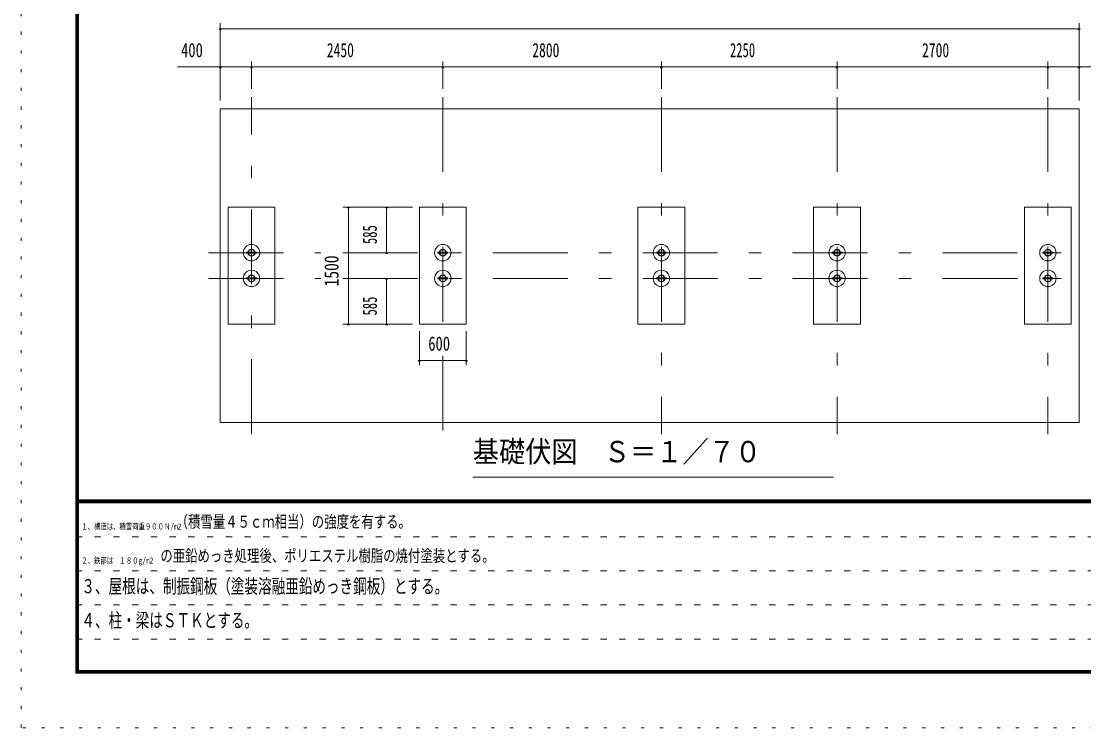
# Model space of a CAD drawing. Units: millimetres, scale not verified, with parts at other scales. Extents: x -31545 to 31552, y -14700 to 14700.
# Drawn here: x -10028 to 3581, y -14700 to -5647 of the extents above; entities that cross this region are included whole.
import ezdxf
from ezdxf.enums import TextEntityAlignment as Align

# ---------------------------------------------------------------- set-up
doc = ezdxf.new("R2010")
doc.units = ezdxf.units.MM
doc.header["$LTSCALE"] = 80
for name, pattern in [('USER1', [3, 1, -2]), ('USER3', [24, 12, -5, 2, -5]), ('USER4', [3, 0.5, -2.5])]:
    doc.linetypes.add(name, pattern=pattern)
doc.layers.add('0-1_0-F1TEXT', color=7, linetype='Continuous')
for name, color, linetype, lineweight in [('0-2_1-07BOLD', 7, 'Continuous', 18), ('0-3_1-27CENTER', 3, 'USER3', 18), ('0-5_1-57DIM', 3, 'Continuous', 18), ('0-C_F-F1PAPER', 5, 'Continuous', 18), ('0-D_F-E_J_ADD', 5, 'USER4', 18)]:
    doc.layers.add(name, color=color, linetype=linetype, lineweight=lineweight)
doc.styles.add('ＭＳ ゴシック', font='')
doc.styles.get('ＭＳ ゴシック').set_extended_font_data('MS Gothic')

msp = doc.modelspace()

# ---------------------------------------------------------------- linework, layer by layer
at = {"layer": '0-2_1-07BOLD'}
for p, q in [((3521.82, -6767.46), (-7478.18, -6767.46)), ((-7478.18, -10787.46), (-7478.18, -6767.46)), ((3521.82, -6767.46), (3521.82, -10787.46)), ((-7378.18, -8027.46), (-6778.18, -8027.46)), ((-7378.18, -9527.46), (-7378.18, -8027.46)), ((-4928.18, -8027.46), (-4328.18, -8027.46)), ((-4928.18, -9527.46), (-4928.18, -8027.46)), ((-1528.18, -9527.46), (-1528.18, -8027.46)), ((121.82, -8027.46), (721.82, -8027.46)), ((121.82, -9527.46), (121.82, -8027.46)), ((3421.82, -9527.46), (3421.82, -8027.46)), ((-7143.19, -8618.96), (-7122.26, -8618.96)), ((-7118.01, -8605.96), (-7038.36, -8605.96)), ((-7118.01, -8618.96), (-7038.36, -8618.96)), ((-7034.11, -8605.96), (-7013.18, -8605.96)), ((-7034.11, -8618.96), (-7013.18, -8618.96)), ((-7013.18, -8618.96), (-7013.18, -8605.96)), ((-4693.18, -8618.96), (-4672.26, -8618.96)), ((-4668.01, -8605.96), (-4588.36, -8605.96)), ((-4668.01, -8618.96), (-4588.36, -8618.96)), ((-4584.11, -8605.96), (-4563.18, -8605.96)), ((-4584.11, -8618.96), (-4563.18, -8618.96)), ((-4563.18, -8618.96), (-4563.18, -8605.96)), ((-1893.18, -8618.96), (-1872.26, -8618.96)), ((-1868, -8605.96), (-1788.36, -8605.96)), ((-1868, -8618.96), (-1788.36, -8618.96)), ((-1784.11, -8605.96), (-1763.18, -8605.96)), ((-1784.11, -8618.96), (-1763.18, -8618.96)), ((-1763.18, -8618.96), (-1763.18, -8605.96)), ((356.82, -8618.96), (377.74, -8618.96)), ((382, -8605.96), (461.64, -8605.96)), ((382, -8618.96), (461.64, -8618.96)), ((465.89, -8605.96), (486.82, -8605.96)), ((465.89, -8618.96), (486.82, -8618.96)), ((486.82, -8618.96), (486.82, -8605.96)), ((3056.82, -8618.96), (3077.74, -8618.96)), ((3082, -8605.96), (3161.64, -8605.96)), ((3082, -8618.96), (3161.64, -8618.96)), ((3165.89, -8605.96), (3186.82, -8605.96)), ((3165.89, -8618.96), (3186.82, -8618.96)), ((3186.82, -8618.96), (3186.82, -8605.96)), ((-7143.19, -8935.96), (-7122.26, -8935.96)), ((-7143.19, -8948.96), (-7143.19, -8935.96)), ((-7143.19, -8948.96), (-7122.26, -8948.96)), ((-7118.01, -8935.96), (-7038.36, -8935.96)), ((-7118.01, -8948.96), (-7038.36, -8948.96)), ((-7034.11, -8935.96), (-7013.18, -8935.96)), ((-4693.18, -8948.96), (-4693.18, -8935.96)), ((-4693.18, -8935.96), (-4672.26, -8935.96)), ((-4693.18, -8948.96), (-4672.26, -8948.96)), ((-4668.01, -8935.96), (-4588.36, -8935.96)), ((-4668.01, -8948.96), (-4588.36, -8948.96)), ((-4584.11, -8935.96), (-4563.18, -8935.96)), ((-1893.18, -8948.96), (-1872.26, -8948.96)), ((-1868, -8935.96), (-1788.36, -8935.96)), ((-1868, -8948.96), (-1788.36, -8948.96)), ((-1784.11, -8935.96), (-1763.18, -8935.96)), ((-1784.11, -8948.96), (-1763.18, -8948.96)), ((-1763.18, -8948.96), (-1763.18, -8935.96)), ((356.82, -8948.96), (356.82, -8935.96)), ((356.82, -8935.96), (377.74, -8935.96)), ((356.82, -8948.96), (377.74, -8948.96)), ((382, -8935.96), (461.64, -8935.96)), ((382, -8948.96), (461.64, -8948.96)), ((465.89, -8935.96), (486.82, -8935.96)), ((3056.82, -8948.96), (3077.74, -8948.96)), ((3081.99, -8935.96), (3161.64, -8935.96)), ((3081.99, -8948.96), (3161.64, -8948.96)), ((3165.89, -8935.96), (3186.82, -8935.96)), ((3165.89, -8948.96), (3186.82, -8948.96)), ((3186.82, -8948.96), (3186.82, -8935.96)), ((-2128.18, -9527.46), (-1528.18, -9527.46)), ((2821.82, -9527.46), (3421.82, -9527.46)), ((3521.82, -10787.46), (-7478.18, -10787.46))]:
    msp.add_line(p, q, dxfattribs=at)
for points in [[(-7378.18, -9527.46), (-6778.18, -9527.46), (-6778.18, -8027.46)], [(-4928.18, -9527.46), (-4328.18, -9527.46), (-4328.18, -8027.46)], [(-2128.18, -9527.46), (-2128.18, -8027.46), (-1528.18, -8027.46)], [(121.82, -9527.46), (721.82, -9527.46), (721.82, -8027.46)], [(2821.82, -9527.46), (2821.82, -8027.46), (3421.82, -8027.46)], [(-7143.19, -8618.96), (-7143.19, -8605.96), (-7122.26, -8605.96)], [(-4693.18, -8618.96), (-4693.18, -8605.96), (-4672.26, -8605.96)], [(-1893.18, -8618.96), (-1893.18, -8605.96), (-1872.26, -8605.96)], [(356.82, -8618.96), (356.82, -8605.96), (377.74, -8605.96)], [(3056.82, -8618.96), (3056.82, -8605.96), (3077.74, -8605.96)], [(-7034.11, -8948.96), (-7013.18, -8948.96), (-7013.18, -8935.96)], [(-4584.11, -8948.96), (-4563.18, -8948.96), (-4563.18, -8935.96)], [(-1893.18, -8948.96), (-1893.18, -8935.96), (-1872.26, -8935.96)], [(465.89, -8948.96), (486.82, -8948.96), (486.82, -8935.96)], [(3056.82, -8948.96), (3056.82, -8935.96), (3077.74, -8935.96)]]:
    msp.add_lwpolyline(points, dxfattribs=at)
for centre, radius in [((-7078.19, -8612.46), 105), ((-7078.19, -8612.46), 44.55), ((-7078.19, -8612.46), 40.35), ((-4628.18, -8612.46), 105), ((-4628.18, -8612.46), 44.55), ((-4628.18, -8612.46), 40.35), ((-1828.18, -8612.46), 105), ((-1828.18, -8612.46), 44.55), ((-1828.18, -8612.46), 40.35), ((421.82, -8612.46), 105), ((421.82, -8612.46), 44.55), ((421.82, -8612.46), 40.35), ((3121.82, -8612.46), 105), ((3121.82, -8612.46), 44.55), ((3121.82, -8612.46), 40.35), ((-7078.19, -8942.46), 105), ((-4628.18, -8942.46), 105), ((-1828.18, -8942.46), 105), ((421.82, -8942.46), 105), ((3121.82, -8942.46), 105), ((-7078.19, -8942.46), 44.55), ((-7078.19, -8942.46), 40.35), ((-4628.18, -8942.46), 44.55), ((-4628.18, -8942.46), 40.35), ((-1828.18, -8942.46), 44.55), ((-1828.18, -8942.46), 40.35), ((421.82, -8942.46), 44.55), ((421.82, -8942.46), 40.35), ((3121.82, -8942.46), 44.55), ((3121.82, -8942.46), 40.35)]:
    msp.add_circle(centre, radius, dxfattribs=at)
at = {"layer": '0-3_1-27CENTER'}
for p, q in [((-7078.19, -10937.46), (-7078.19, -6617.46)), ((-4628.18, -6617.46), (-4628.18, -9647.46)), ((-1828.18, -6617.46), (-1828.18, -10937.46)), ((421.82, -6617.46), (421.82, -10937.46)), ((3121.82, -6617.46), (3121.82, -10937.46)), ((-7628.18, -8612.46), (-6189.1, -8612.46)), ((-5908.18, -8612.46), (3671.81, -8612.46)), ((-7628.18, -8942.46), (-6189.1, -8942.46)), ((-5908.18, -8942.46), (3671.81, -8942.46)), ((-4628.18, -9932.27), (-4628.18, -10937.46))]:
    msp.add_line(p, q, dxfattribs=at)
at = {"layer": '0-5_1-57DIM'}
for p, q in [((-7478.18, -6662.46), (-7478.18, -5672.46)), ((3521.82, -6662.46), (3521.82, -5672.46)), ((-7464.19, -5742.46), (-7492.19, -5742.46)), ((-7478.18, -5742.46), (3521.82, -5742.46)), ((3535.82, -5742.46), (3507.82, -5742.46)), ((-8027.68, -6232.46), (4071.32, -6232.46)), ((-7464.19, -6232.46), (-7492.19, -6232.46)), ((-7064.19, -6232.46), (-7092.19, -6232.46)), ((-7078.19, -6512.46), (-7078.19, -6162.46)), ((-4614.18, -6232.46), (-4642.18, -6232.46)), ((-4628.18, -6512.46), (-4628.18, -6162.46)), ((-1814.18, -6232.46), (-1842.18, -6232.46)), ((-1828.18, -6512.46), (-1828.18, -6162.46)), ((435.82, -6232.46), (407.82, -6232.46)), ((421.82, -6512.46), (421.82, -6162.46)), ((3135.82, -6232.46), (3107.82, -6232.46)), ((3121.82, -6512.46), (3121.82, -6162.46)), ((3535.82, -6232.46), (3507.82, -6232.46)), ((-5018.18, -8027.46), (-5908.18, -8027.46)), ((-5824.18, -8027.46), (-5852.18, -8027.46)), ((-5838.18, -8027.46), (-5838.18, -9527.46)), ((-5334.18, -8027.46), (-5362.18, -8027.46)), ((-5348.18, -8027.46), (-5348.18, -8612.46)), ((-5334.18, -8612.46), (-5362.18, -8612.46)), ((-5334.18, -8942.46), (-5362.18, -8942.46)), ((-5348.18, -8942.46), (-5348.18, -9527.46)), ((-5018.18, -9527.46), (-5908.18, -9527.46)), ((-5824.18, -9527.46), (-5852.18, -9527.46)), ((-5334.18, -9527.46), (-5362.18, -9527.46)), ((-4928.18, -9617.46), (-4928.18, -10052.27)), ((-4328.18, -9617.46), (-4328.18, -10052.27)), ((-4914.18, -9992.27), (-4942.18, -9992.27)), ((-4928.18, -9992.27), (-4328.18, -9992.27)), ((-4314.18, -9992.27), (-4342.18, -9992.27)), ((375.68, -11487.46), (-4244.32, -11487.46))]:
    msp.add_line(p, q, dxfattribs=at)
for centre in [(-7478.19, -5742.46), (3521.82, -5742.46), (-7478.19, -6232.46), (-7078.19, -6232.46), (-4628.18, -6232.46), (-1828.18, -6232.46), (421.82, -6232.46), (3121.82, -6232.46), (3521.82, -6232.46), (-5838.18, -8027.46), (-5348.18, -8027.46), (-5348.18, -8612.46), (-5348.18, -8942.46), (-5838.18, -9527.46), (-5348.18, -9527.46), (-4928.18, -9992.27), (-4328.18, -9992.27)]:
    msp.add_arc(centre, 14, 180, 0, dxfattribs=at)
at = {"layer": '0-C_F-F1PAPER'}
for p, q in [((-9327.64, 14140), (-9327.64, -14000)), ((-9324.14, 14136.5), (-9324.14, -13996.5)), ((-9320.64, 14133), (-9320.64, -13993)), ((-9317.14, 14129.5), (-9317.14, -13989.5)), ((-9313.64, 14126), (-9313.64, -13986)), ((-9310.14, 14122.5), (-9310.14, -13982.5)), ((-9306.64, 14119), (-9306.64, -13979)), ((-9303.14, 14115.5), (-9303.14, -13975.5)), ((-9299.64, 14112), (-9299.64, -13972)), ((-9296.14, 14108.5), (-9296.14, -13968.5)), ((-9292.64, 14105), (-9292.64, -13965)), ((30817.36, -11781), (-9292.64, -11781)), ((30817.36, -11784.5), (-9292.64, -11784.5)), ((30817.36, -11788), (-9292.64, -11788)), ((30817.36, -11791.5), (-9292.64, -11791.5)), ((30817.36, -11795), (-9292.64, -11795)), ((30817.36, -11798.5), (-9292.64, -11798.5)), ((30817.36, -11802), (-9292.64, -11802)), ((30817.36, -11805.5), (-9292.64, -11805.5)), ((30817.36, -11809), (-9292.64, -11809)), ((30817.36, -11812.5), (-9292.64, -11812.5)), ((30817.36, -11816), (-9292.64, -11816)), ((-9327.64, -14000), (30852.36, -14000)), ((-9320.64, -13993), (30845.36, -13993)), ((-9313.64, -13986), (30838.36, -13986)), ((-9306.64, -13979), (30831.36, -13979)), ((-9292.64, -13965), (30817.36, -13965))]:
    msp.add_line(p, q, dxfattribs=at)
at = {"layer": '0-C_F-F1PAPER', "color": 6, "linetype": 'USER1'}
for p, q in [((-9327.64, -12252.8), (16222.36, -12252.8)), ((-9327.64, -12689.6), (16222.37, -12689.6)), ((-9327.64, -13126.4), (16222.37, -13126.4)), ((-9327.64, -13563.2), (12711.17, -13563.2))]:
    msp.add_line(p, q, dxfattribs=at)
at = {"layer": '0-C_F-F1PAPER'}
for points in [[(-9324.14, -13996.5), (30848.86, -13996.5), (30848.86, 14136.5)], [(-9317.14, -13989.5), (30841.86, -13989.5), (30841.86, 14129.5)], [(-9310.14, -13982.5), (30834.86, -13982.5), (30834.86, 14122.5)], [(-9303.14, -13975.5), (30827.86, -13975.5), (30827.86, 14115.5)], [(-9299.64, -13972), (30824.36, -13972), (30824.36, 14112)], [(-9296.14, -13968.5), (30820.86, -13968.5), (30820.86, 14108.5)]]:
    msp.add_lwpolyline(points, dxfattribs=at)
at = {"layer": '0-D_F-E_J_ADD'}
msp.add_line((31552.36, -14700), (-10027.64, -14700), dxfattribs=at)
msp.add_lwpolyline([(-10027.64, -14700), (-10027.64, 14700), (31552.36, 14700)], dxfattribs=at)

# ---------------------------------------------------------------- texts
at = {"layer": '0-1_0-F1TEXT', "style": 'ＭＳ ゴシック'}
for s, height, width, p in [('（積雪量４５ｃｍ相当）の強度を有する。', 155, 0.75, (-8050.15, -12182.8)), ('１、構造は、積雪荷重９００Ｎ/m2', 77.49, 0.75, (-9257.64, -12182.8)), ('２、鉄部は\u3000１８０g/m2', 77.49, 0.75, (-9257.64, -12619.6)), ('\u3000の亜鉛めっき処理後、ポリエステル樹脂の焼付塗装とする。', 155, 0.75, (-8404.2, -12619.6)), ('３、屋根は、制振鋼板（塗装溶融亜鉛めっき鋼板）とする。', 182.3, 0.7, (-9257.64, -13031.53)), ('４、柱・梁はＳＴＫとする。', 182.3, 0.7, (-9257.64, -13468.33))]:
    msp.add_text(s, height=height, dxfattribs=dict(at, width=width)).set_placement(p, align=Align.BOTTOM_LEFT)
at = {"layer": '0-5_1-57DIM', "color": 7, "style": 'ＭＳ ゴシック'}
for s, height, width, p in [('400', 182.3, 0.75, (-7980.61, -6162.46)), ('2450', 182.3, 0.7, (-6113.6, -6162.46)), ('2800', 182.3, 0.7, (-3481.96, -6162.46)), ('2250', 182.3, 0.65, (-950.54, -6162.46)), ('2700', 182.3, 0.7, (1510.58, -6162.46)), ('600', 182.3, 0.75, (-4814.18, -9922.27)), ('基礎伏図\u3000Ｓ＝１／７０', 273.5, 0.9, (-4244.32, -11380.15))]:
    msp.add_text(s, height=height, dxfattribs=dict(at, width=width)).set_placement(p, align=Align.BOTTOM_LEFT)
for s, width, p in [('585', 0.65, (-5418.18, -8501.81)), ('1500', 0.8, (-5908.18, -9044.83)), ('585', 0.65, (-5418.18, -9416.81))]:
    msp.add_text(s, height=182.3, rotation=90, dxfattribs=dict(at, width=width)).set_placement(p, align=Align.BOTTOM_LEFT)

doc.saveas('drawing.dxf')
